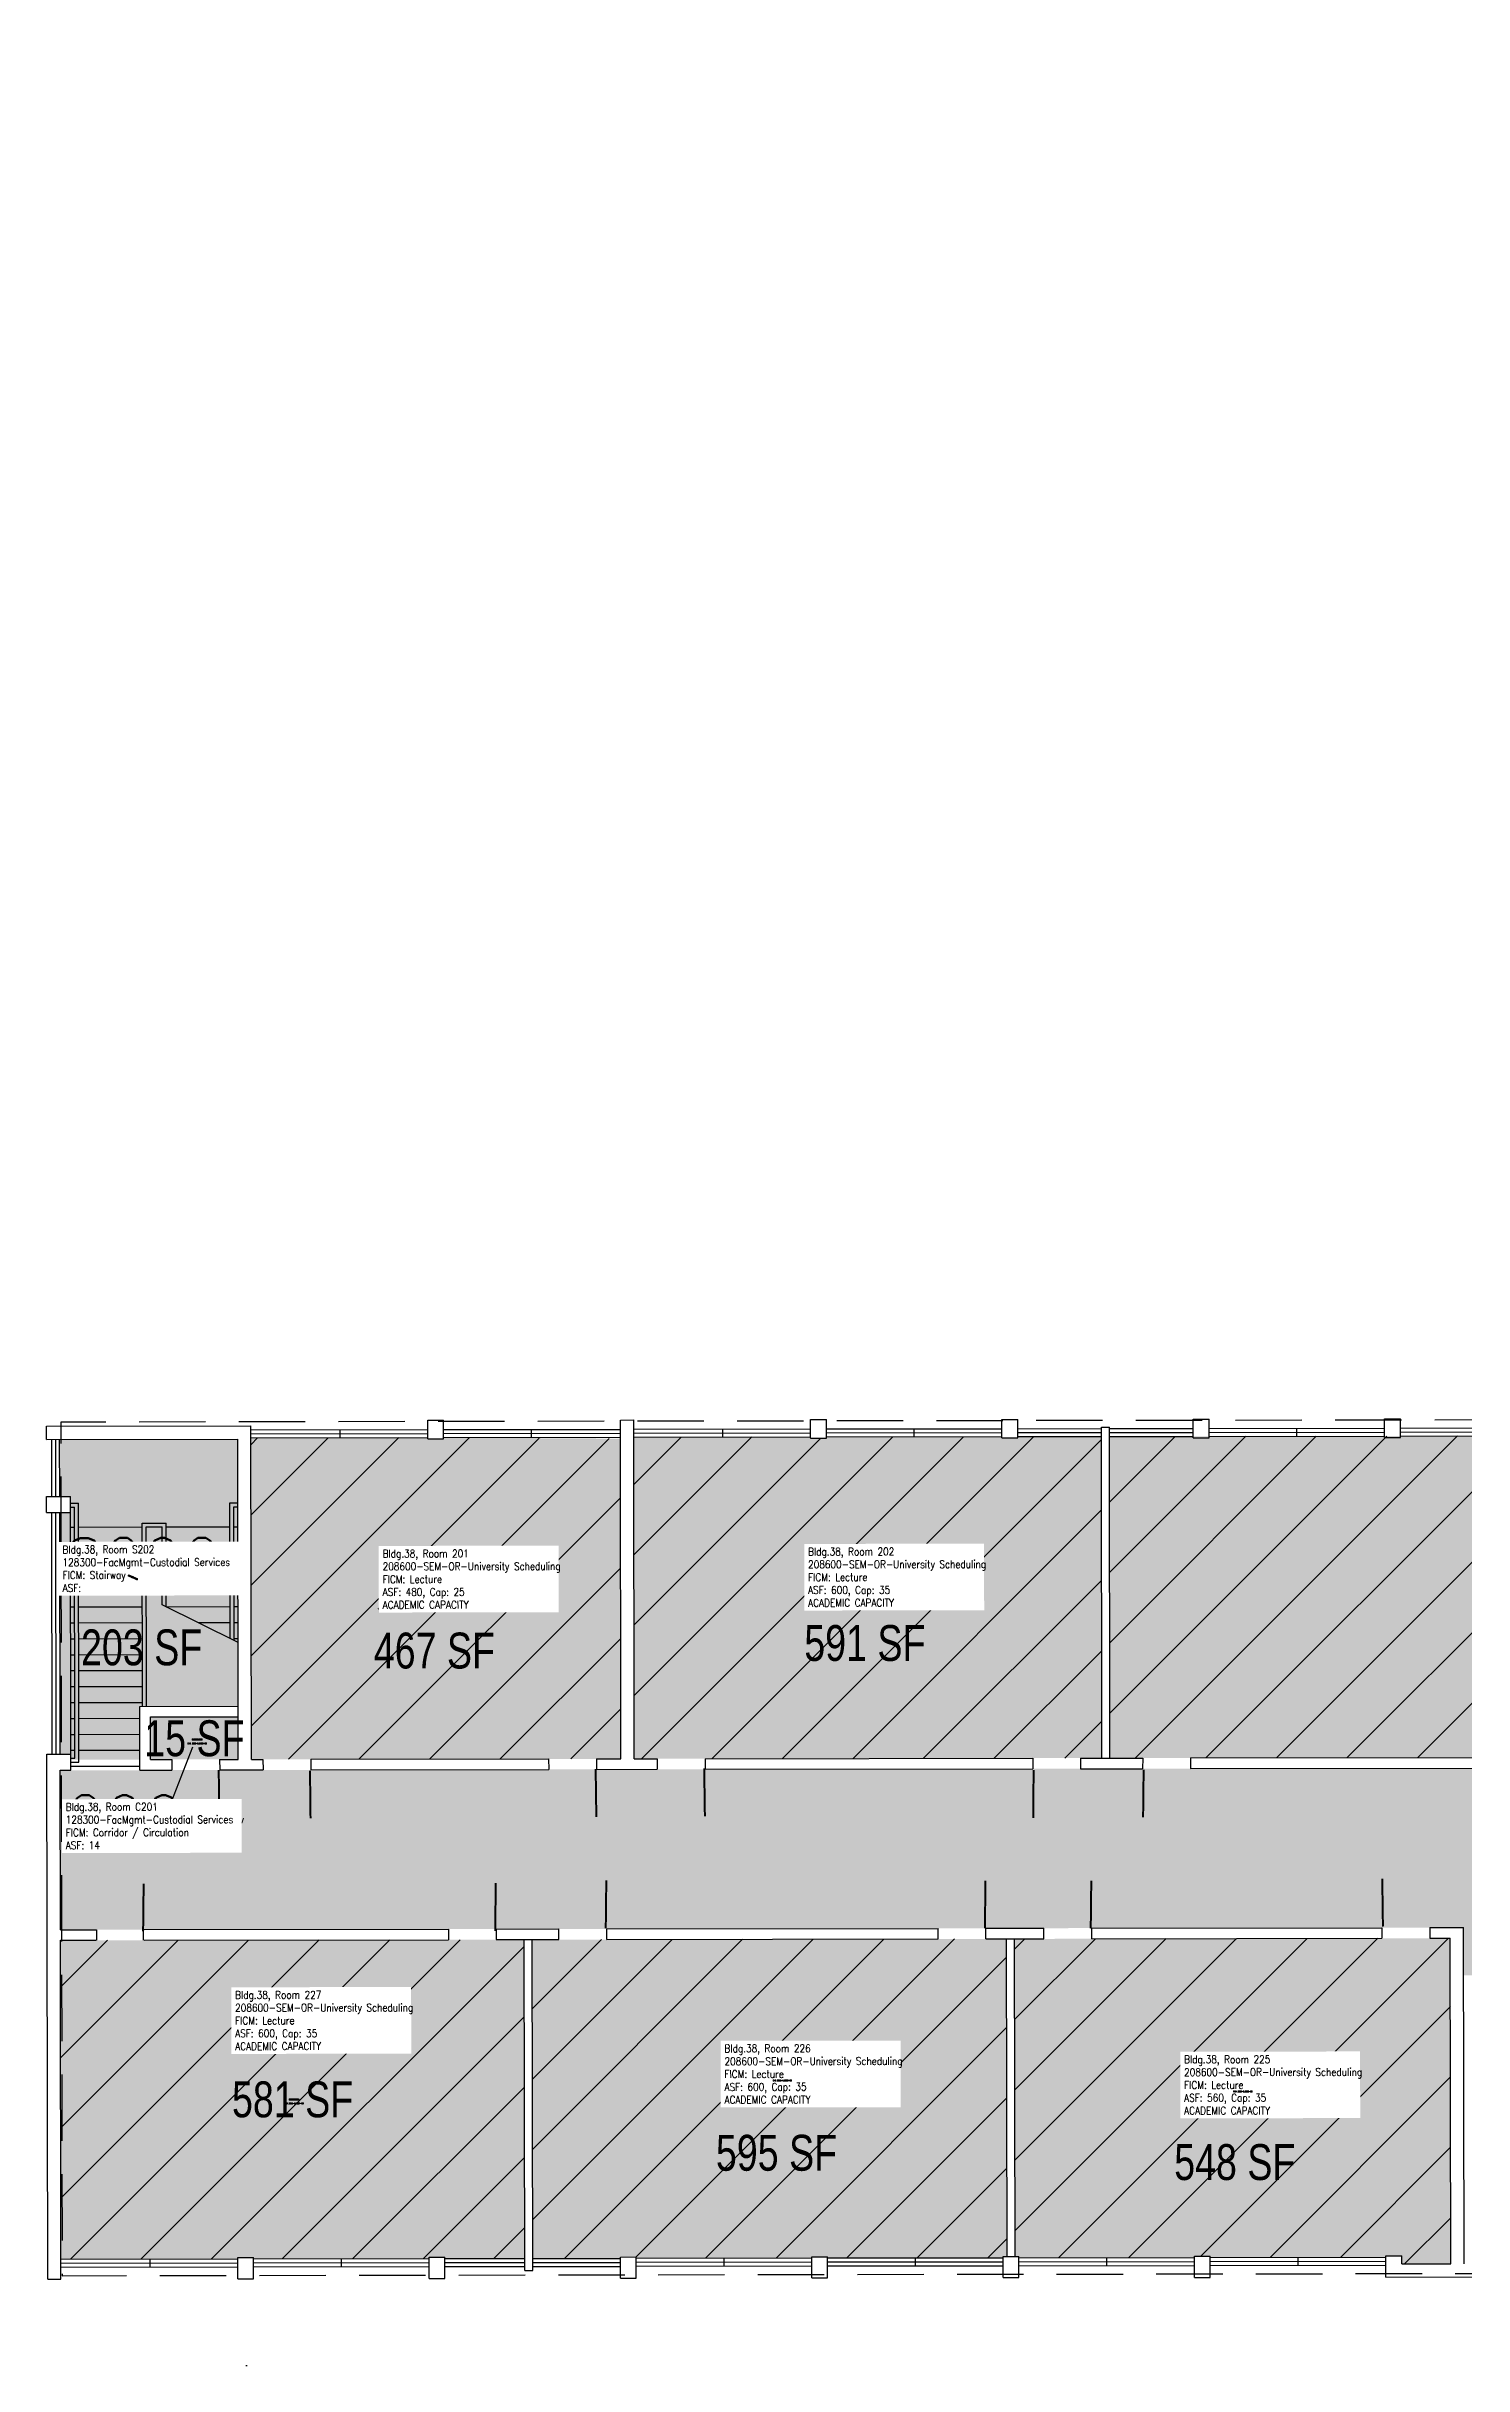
# Model space of a CAD drawing. Header units: inches. Extents: x -150 to 2309, y 0 to 1749.
# Drawn here: x -150 to 917, y 0 to 1746 of the extents above; entities that cross this region are included whole.
import ezdxf
from ezdxf.enums import TextEntityAlignment as Align

# ---------------------------------------------------------------- set-up
doc = ezdxf.new("R2010")
doc.units = ezdxf.units.IN
doc.header["$LTSCALE"] = 100
doc.header["$MEASUREMENT"] = 0
doc.linetypes.add('DASHED', pattern=[0.75, 0.5, -0.25])
for name, color, linetype in [('A-DOOR', 2, 'CONTINUOUS'), ('A-FLOR', 3, 'CONTINUOUS'), ('A-GLAZ', 1, 'CONTINUOUS'), ('A-GLAZ-SILL', 2, 'CONTINUOUS'), ('A-IDEN-CNUM', 7, 'CONTINUOUS'), ('A-IDEN-RNUM', 7, 'CONTINUOUS'), ('A-IDEN-SNUM', 4, 'CONTINUOUS'), ('A-IDEN-VNUM', 4, 'CONTINUOUS'), ('A-Roof', 2, 'DASHED'), ('A-WALL', 5, 'CONTINUOUS'), ('AREA-TEXT', 3, 'CONTINUOUS'), ('Rooms-Capacity', 4, 'CONTINUOUS'), ('Rooms-Category-Color', 7, 'CONTINUOUS'), ('Rooms-College-Color', 7, 'CONTINUOUS'), ('Rooms-Department-Color', 7, 'CONTINUOUS'), ('Rooms-Division-Color', 7, 'CONTINUOUS'), ('Rooms-Information', 7, 'CONTINUOUS')]:
    doc.layers.add(name, color=color, linetype=linetype)
doc.styles.add('AREA', font='arial.ttf', dxfattribs={"width": 0.75, "height": 24})
doc.styles.add('ROOMSNUMBER', font='txt.shx', dxfattribs={"height": 1})
doc.styles.add('ROOMVNUMBER', font='simplex.shx', dxfattribs={"width": 0.85})

msp = doc.modelspace()

# ---------------------------------------------------------------- hatches: boundary and pattern name
at = {"layer": 'Rooms-Capacity'}
h = msp.add_hatch(dxfattribs=at)
h.set_pattern_fill('ANSI31', color=256, scale=300, style=0)
h.paths.add_polyline_path([(140.3, 456.5), (146.3, 456.5), (227.9, 456.7), (236, 456.7), (263.9, 456.7), (272, 456.7), (282.3, 456.7), (281.9, 697.7), (280.9, 697.7), (148.9, 698.5), (148.9, 697.5), (145.9, 697.5), (139.9, 697.5), (136.9, 697.5), (136.9, 698.5), (3.9, 698.3), (4.3, 456.3), (12.9, 456.3), (48.9, 456.4), (91.3, 456.4), (127.3, 456.5)])
h = msp.add_hatch(dxfattribs=at)
h.set_pattern_fill('ANSI31', color=256, scale=300, style=0)
h.paths.add_polyline_path([(309.6, 456.8), (345.6, 456.8), (371.2, 456.9), (407.2, 456.9), (424.3, 457), (430.3, 457), (572.3, 457.2), (578.3, 457.2), (587.9, 457.2), (592.3, 457.2), (623.9, 457.3), (628.3, 457.3), (644.3, 457.3), (643.9, 699.3), (580.9, 699.2), (580.9, 698.2), (577.9, 698.2), (571.9, 698.2), (568.9, 698.2), (568.9, 699.2), (436.9, 699), (436.9, 698), (429.9, 698), (423.9, 698), (424, 699), (291.9, 698.8), (292.3, 456.8)])
h = msp.add_hatch(dxfattribs=at)
h.set_pattern_fill('ANSI31', color=256, scale=300, style=0)
h.paths.add_polyline_path([(650.3, 457.3), (955.4, 457.8), (650.3, 457.3), (955.4, 457.8), (991.4, 457.8), (1002.3, 457.9), (1012.3, 457.9), (1219.9, 458.2), (1255.9, 458.2), (1262.3, 458.3), (1261.9, 699.3), (1144.9, 699.1), (1144.9, 700.1), (649.9, 699.3)])
h = msp.add_hatch(dxfattribs=at)
h.set_pattern_fill('ANSI31', color=256, scale=300, style=0)
h.paths.add_polyline_path([(-139.5, 320.1), (-131.5, 320.1), (-112.6, 320.1), (-76.6, 320.2), (147.5, 320.5), (152.4, 320.5), (157.2, 320.5), (188.4, 320.6), (193.2, 320.6), (209.5, 320.6), (209.9, 80.6), (149.9, 80.5), (149.9, 81.5), (137.9, 81.5), (137.9, 80.5), (74.9, 80.4), (68.9, 80.4), (5.9, 80.3), (5.9, 81.3), (-6.1, 81.3), (-6.1, 80.3), (-139.1, 80.1), (-139.3, 218.1), (-139.3, 224.1)])
h = msp.add_hatch(dxfattribs=at)
h.set_pattern_fill('ANSI31', color=256, scale=300, style=0)
h.paths.add_polyline_path([(428.5, 321), (434.5, 321), (446.7, 321), (482.7, 321), (521, 321.1), (557, 321.2), (572.5, 321.2), (572.9, 82.2), (569.9, 82.2), (569.9, 81.2), (437.9, 81), (437.9, 82), (434.9, 82), (428.9, 82), (425.9, 82), (425.9, 81), (293.9, 80.8), (293.9, 81.8), (290.9, 81.8), (284.9, 81.7), (281.9, 81.7), (281.9, 80.7), (215.9, 80.6), (215.5, 320.6), (235.6, 320.7), (271.6, 320.7), (332.5, 320.8), (338.5, 320.8), (348.1, 320.8), (384.1, 320.9)])
h = msp.add_hatch(dxfattribs=at)
h.set_pattern_fill('ANSI31', color=256, scale=300, style=0)
h.paths.add_polyline_path([(848.5, 321.6), (884.5, 321.7), (906.5, 321.7), (906.9, 76.7), (869.9, 76.6), (869.9, 82.6), (857.9, 82.6), (857.9, 81.6), (725.9, 81.4), (725.9, 82.4), (713.9, 82.4), (713.9, 81.4), (581.9, 81.2), (581.9, 82.2), (578.9, 82.2), (578.5, 321.2), (600.6, 321.2), (636.6, 321.3)])
at = {"layer": 'Rooms-Category-Color', "true_color": 0xadadad}
for points in [[(921.9, 293.7), (916.5, 293.7), (916.5, 296.7), (916.5, 329.7), (884.4, 329.7), (848.4, 329.6), (636.6, 329.3), (600.6, 329.2), (557, 329.2), (521, 329.1), (482.8, 329), (446.8, 329), (384.2, 328.9), (348.2, 328.8), (271.6, 328.7), (235.6, 328.7), (193.1, 328.6), (188.5, 328.6), (157.1, 328.5), (152.5, 328.5), (117.5, 328.5), (-76.5, 328.2), (-112.5, 328.1), (-131.5, 328.1), (-139.5, 328.1), (-139.5, 351.6), (-139.7, 423.6), (-139.7, 448.1), (-131.7, 448.1), (-55.6, 448.2), (-19.6, 448.3), (-5.7, 448.3), (13, 448.3), (49, 448.4), (91.3, 448.4), (127.3, 448.5), (228, 448.7), (236.1, 448.7), (264, 448.7), (272.1, 448.7), (309.7, 448.8), (345.7, 448.8), (371.2, 448.9), (407.2, 448.9), (588, 449.2), (592.2, 449.2), (624, 449.3), (628.2, 449.3), (674.9, 449.3), (710.9, 449.4), (884.2, 449.7), (920.2, 449.7), (955.3, 449.8), (991.3, 449.8), (1219.8, 450.2), (1255.8, 450.2), (1325.3, 450.4), (1325.1, 579.9), (1325.1, 615.9), (1324.9, 724.2), (1335.5, 748.6), (1349.9, 781.6), (1418.5, 938.6), (1432.9, 971.6), (1495.3, 1114.6), (1509.7, 1147.6), (1515.5, 1161), (1496.2, 1169.4), (1494.4, 1170.2), (1502, 1187.6), (1515.7, 1181.6), (1523.1, 1178.4), (1572.1, 1290.6), (1586.5, 1323.6), (1648.9, 1466.6), (1663.3, 1499.6), (1673.7, 1523.4), (1688.1, 1556.4), (1705.4, 1596.4), (1715.9, 1591.8), (1781.8, 1563), (1793.6, 1557.8), (1773.7, 1512.6), (1759.3, 1479.6), (1528.9, 951.7), (1466.5, 808.7), (1452.1, 775.7), (1420.9, 704.3), (1421, 671.2), (1421, 635.2), (1421.2, 519.1), (1421.3, 483.1), (1421.3, 450.5), (1429.3, 450.5), (1488.7, 450.6), (1524.7, 450.7), (1606.6, 450.8), (1642.6, 450.8), (1722.3, 451), (1881.2, 451.2), (1917.2, 451.3), (1963.1, 451.3), (1999.1, 451.4), (2199.5, 451.7), (2235.5, 451.8), (2260.3, 451.8), (2260.3, 428.8), (2260.5, 356.5), (2260.5, 331.8), (2001.7, 331.4), (1965.7, 331.3), (1918.7, 331.3), (1882.7, 331.2), (1722.5, 331), (1578.5, 330.7), (1553.7, 330.7), (1517.7, 330.6), (1423.5, 330.5), (1415.5, 330.5), (1302.6, 330.3), (1293.6, 330.3), (1266.6, 330.3), (1257.6, 330.2), (1193.5, 330.1), (1172.5, 330.1), (1172.5, 322.1), (1172.5, 294.1), (1170.7, 294.1), (1098.6, 294), (1097.5, 294), (1097.5, 306), (1097.5, 322), (1097.5, 330), (1067.5, 330), (1004.5, 329.9), (1004.5, 321.9), (1004.5, 296.9), (1004.5, 293.9), (1000, 293.8), (964, 293.8), (958, 293.8)], [(-131.7, 460.1), (-139.7, 460.1), (-140, 642.1), (-132, 642.1), (-132, 654.1), (-140, 654.1), (-140.1, 697.1), (-6.1, 697.3), (-5.8, 496.3), (-79.8, 496.2), (-79.7, 456.2), (-131.7, 456.1)], [(-5.7, 456.3), (-19.7, 456.3), (-71.7, 456.2), (-71.8, 488.2), (-5.8, 488.3)]]:
    msp.add_hatch(color=253, dxfattribs=at).paths.add_polyline_path(points)
at = {"layer": 'Rooms-Category-Color', "true_color": 0xffff64}
for points in [[(140.3, 456.5), (146.3, 456.5), (227.9, 456.7), (236, 456.7), (263.9, 456.7), (272, 456.7), (282.3, 456.7), (281.9, 697.7), (280.9, 697.7), (148.9, 698.5), (148.9, 697.5), (145.9, 697.5), (139.9, 697.5), (136.9, 697.5), (136.9, 698.5), (3.9, 698.3), (4.3, 456.3), (12.9, 456.3), (48.9, 456.4), (91.3, 456.4), (127.3, 456.5)], [(309.6, 456.8), (345.6, 456.8), (371.2, 456.9), (407.2, 456.9), (424.3, 457), (430.3, 457), (572.3, 457.2), (578.3, 457.2), (587.9, 457.2), (592.3, 457.2), (623.9, 457.3), (628.3, 457.3), (644.3, 457.3), (643.9, 699.3), (580.9, 699.2), (580.9, 698.2), (577.9, 698.2), (571.9, 698.2), (568.9, 698.2), (568.9, 699.2), (436.9, 699), (436.9, 698), (429.9, 698), (423.9, 698), (424, 699), (291.9, 698.8), (292.3, 456.8)], [(650.3, 457.3), (955.4, 457.8), (650.3, 457.3), (955.4, 457.8), (991.4, 457.8), (1002.3, 457.9), (1012.3, 457.9), (1219.9, 458.2), (1255.9, 458.2), (1262.3, 458.3), (1261.9, 699.3), (1144.9, 699.1), (1144.9, 700.1), (649.9, 699.3)], [(-139.5, 320.1), (-131.5, 320.1), (-112.6, 320.1), (-76.6, 320.2), (147.5, 320.5), (152.4, 320.5), (157.2, 320.5), (188.4, 320.6), (193.2, 320.6), (209.5, 320.6), (209.9, 80.6), (149.9, 80.5), (149.9, 81.5), (137.9, 81.5), (137.9, 80.5), (74.9, 80.4), (68.9, 80.4), (5.9, 80.3), (5.9, 81.3), (-6.1, 81.3), (-6.1, 80.3), (-139.1, 80.1), (-139.3, 218.1), (-139.3, 224.1)], [(428.5, 321), (434.5, 321), (446.7, 321), (482.7, 321), (521, 321.1), (557, 321.2), (572.5, 321.2), (572.9, 82.2), (569.9, 82.2), (569.9, 81.2), (437.9, 81), (437.9, 82), (434.9, 82), (428.9, 82), (425.9, 82), (425.9, 81), (293.9, 80.8), (293.9, 81.8), (290.9, 81.8), (284.9, 81.7), (281.9, 81.7), (281.9, 80.7), (215.9, 80.6), (215.5, 320.6), (235.6, 320.7), (271.6, 320.7), (332.5, 320.8), (338.5, 320.8), (348.1, 320.8), (384.1, 320.9)], [(848.5, 321.6), (884.5, 321.7), (906.5, 321.7), (906.9, 76.7), (869.9, 76.6), (869.9, 82.6), (857.9, 82.6), (857.9, 81.6), (725.9, 81.4), (725.9, 82.4), (713.9, 82.4), (713.9, 81.4), (581.9, 81.2), (581.9, 82.2), (578.9, 82.2), (578.5, 321.2), (600.6, 321.2), (636.6, 321.3)]]:
    msp.add_hatch(color=51, dxfattribs=at).paths.add_polyline_path(points)
at = {"layer": 'Rooms-College-Color', "true_color": 0xadadad}
for points in [[(921.9, 293.7), (916.5, 293.7), (916.5, 296.7), (916.5, 329.7), (884.4, 329.7), (848.4, 329.6), (636.6, 329.3), (600.6, 329.2), (557, 329.2), (521, 329.1), (482.8, 329), (446.8, 329), (384.2, 328.9), (348.2, 328.8), (271.6, 328.7), (235.6, 328.7), (193.1, 328.6), (188.5, 328.6), (157.1, 328.5), (152.5, 328.5), (117.5, 328.5), (-76.5, 328.2), (-112.5, 328.1), (-131.5, 328.1), (-139.5, 328.1), (-139.5, 351.6), (-139.7, 423.6), (-139.7, 448.1), (-131.7, 448.1), (-55.6, 448.2), (-19.6, 448.3), (-5.7, 448.3), (13, 448.3), (49, 448.4), (91.3, 448.4), (127.3, 448.5), (228, 448.7), (236.1, 448.7), (264, 448.7), (272.1, 448.7), (309.7, 448.8), (345.7, 448.8), (371.2, 448.9), (407.2, 448.9), (588, 449.2), (592.2, 449.2), (624, 449.3), (628.2, 449.3), (674.9, 449.3), (710.9, 449.4), (884.2, 449.7), (920.2, 449.7), (955.3, 449.8), (991.3, 449.8), (1219.8, 450.2), (1255.8, 450.2), (1325.3, 450.4), (1325.1, 579.9), (1325.1, 615.9), (1324.9, 724.2), (1335.5, 748.6), (1349.9, 781.6), (1418.5, 938.6), (1432.9, 971.6), (1495.3, 1114.6), (1509.7, 1147.6), (1515.5, 1161), (1496.2, 1169.4), (1494.4, 1170.2), (1502, 1187.6), (1515.7, 1181.6), (1523.1, 1178.4), (1572.1, 1290.6), (1586.5, 1323.6), (1648.9, 1466.6), (1663.3, 1499.6), (1673.7, 1523.4), (1688.1, 1556.4), (1705.4, 1596.4), (1715.9, 1591.8), (1781.8, 1563), (1793.6, 1557.8), (1773.7, 1512.6), (1759.3, 1479.6), (1528.9, 951.7), (1466.5, 808.7), (1452.1, 775.7), (1420.9, 704.3), (1421, 671.2), (1421, 635.2), (1421.2, 519.1), (1421.3, 483.1), (1421.3, 450.5), (1429.3, 450.5), (1488.7, 450.6), (1524.7, 450.7), (1606.6, 450.8), (1642.6, 450.8), (1722.3, 451), (1881.2, 451.2), (1917.2, 451.3), (1963.1, 451.3), (1999.1, 451.4), (2199.5, 451.7), (2235.5, 451.8), (2260.3, 451.8), (2260.3, 428.8), (2260.5, 356.5), (2260.5, 331.8), (2001.7, 331.4), (1965.7, 331.3), (1918.7, 331.3), (1882.7, 331.2), (1722.5, 331), (1578.5, 330.7), (1553.7, 330.7), (1517.7, 330.6), (1423.5, 330.5), (1415.5, 330.5), (1302.6, 330.3), (1293.6, 330.3), (1266.6, 330.3), (1257.6, 330.2), (1193.5, 330.1), (1172.5, 330.1), (1172.5, 322.1), (1172.5, 294.1), (1170.7, 294.1), (1098.6, 294), (1097.5, 294), (1097.5, 306), (1097.5, 322), (1097.5, 330), (1067.5, 330), (1004.5, 329.9), (1004.5, 321.9), (1004.5, 296.9), (1004.5, 293.9), (1000, 293.8), (964, 293.8), (958, 293.8)], [(-131.7, 460.1), (-139.7, 460.1), (-140, 642.1), (-132, 642.1), (-132, 654.1), (-140, 654.1), (-140.1, 697.1), (-6.1, 697.3), (-5.8, 496.3), (-79.8, 496.2), (-79.7, 456.2), (-131.7, 456.1)]]:
    msp.add_hatch(color=253, dxfattribs=at).paths.add_polyline_path(points)
at = {"layer": 'Rooms-College-Color', "true_color": 0xffff64}
for points in [[(140.3, 456.5), (146.3, 456.5), (227.9, 456.7), (236, 456.7), (263.9, 456.7), (272, 456.7), (282.3, 456.7), (281.9, 697.7), (280.9, 697.7), (148.9, 698.5), (148.9, 697.5), (145.9, 697.5), (139.9, 697.5), (136.9, 697.5), (136.9, 698.5), (3.9, 698.3), (4.3, 456.3), (12.9, 456.3), (48.9, 456.4), (91.3, 456.4), (127.3, 456.5)], [(309.6, 456.8), (345.6, 456.8), (371.2, 456.9), (407.2, 456.9), (424.3, 457), (430.3, 457), (572.3, 457.2), (578.3, 457.2), (587.9, 457.2), (592.3, 457.2), (623.9, 457.3), (628.3, 457.3), (644.3, 457.3), (643.9, 699.3), (580.9, 699.2), (580.9, 698.2), (577.9, 698.2), (571.9, 698.2), (568.9, 698.2), (568.9, 699.2), (436.9, 699), (436.9, 698), (429.9, 698), (423.9, 698), (424, 699), (291.9, 698.8), (292.3, 456.8)], [(650.3, 457.3), (955.4, 457.8), (650.3, 457.3), (955.4, 457.8), (991.4, 457.8), (1002.3, 457.9), (1012.3, 457.9), (1219.9, 458.2), (1255.9, 458.2), (1262.3, 458.3), (1261.9, 699.3), (1144.9, 699.1), (1144.9, 700.1), (649.9, 699.3)], [(-139.5, 320.1), (-131.5, 320.1), (-112.6, 320.1), (-76.6, 320.2), (147.5, 320.5), (152.4, 320.5), (157.2, 320.5), (188.4, 320.6), (193.2, 320.6), (209.5, 320.6), (209.9, 80.6), (149.9, 80.5), (149.9, 81.5), (137.9, 81.5), (137.9, 80.5), (74.9, 80.4), (68.9, 80.4), (5.9, 80.3), (5.9, 81.3), (-6.1, 81.3), (-6.1, 80.3), (-139.1, 80.1), (-139.3, 218.1), (-139.3, 224.1)], [(428.5, 321), (434.5, 321), (446.7, 321), (482.7, 321), (521, 321.1), (557, 321.2), (572.5, 321.2), (572.9, 82.2), (569.9, 82.2), (569.9, 81.2), (437.9, 81), (437.9, 82), (434.9, 82), (428.9, 82), (425.9, 82), (425.9, 81), (293.9, 80.8), (293.9, 81.8), (290.9, 81.8), (284.9, 81.7), (281.9, 81.7), (281.9, 80.7), (215.9, 80.6), (215.5, 320.6), (235.6, 320.7), (271.6, 320.7), (332.5, 320.8), (338.5, 320.8), (348.1, 320.8), (384.1, 320.9)], [(848.5, 321.6), (884.5, 321.7), (906.5, 321.7), (906.9, 76.7), (869.9, 76.6), (869.9, 82.6), (857.9, 82.6), (857.9, 81.6), (725.9, 81.4), (725.9, 82.4), (713.9, 82.4), (713.9, 81.4), (581.9, 81.2), (581.9, 82.2), (578.9, 82.2), (578.5, 321.2), (600.6, 321.2), (636.6, 321.3)]]:
    msp.add_hatch(color=51, dxfattribs=at).paths.add_polyline_path(points)
at = {"layer": 'Rooms-College-Color', "true_color": 0xffe090}
msp.add_hatch(color=41, dxfattribs=at).paths.add_polyline_path([(-5.7, 456.3), (-19.7, 456.3), (-71.7, 456.2), (-71.8, 488.2), (-5.8, 488.3)])
at = {"layer": 'Rooms-Department-Color', "true_color": 0xacacac}
for points in [[(921.9, 293.7), (916.5, 293.7), (916.5, 296.7), (916.5, 329.7), (884.4, 329.7), (848.4, 329.6), (636.6, 329.3), (600.6, 329.2), (557, 329.2), (521, 329.1), (482.8, 329), (446.8, 329), (384.2, 328.9), (348.2, 328.8), (271.6, 328.7), (235.6, 328.7), (193.1, 328.6), (188.5, 328.6), (157.1, 328.5), (152.5, 328.5), (117.5, 328.5), (-76.5, 328.2), (-112.5, 328.1), (-131.5, 328.1), (-139.5, 328.1), (-139.5, 351.6), (-139.7, 423.6), (-139.7, 448.1), (-131.7, 448.1), (-55.6, 448.2), (-19.6, 448.3), (-5.7, 448.3), (13, 448.3), (49, 448.4), (91.3, 448.4), (127.3, 448.5), (228, 448.7), (236.1, 448.7), (264, 448.7), (272.1, 448.7), (309.7, 448.8), (345.7, 448.8), (371.2, 448.9), (407.2, 448.9), (588, 449.2), (592.2, 449.2), (624, 449.3), (628.2, 449.3), (674.9, 449.3), (710.9, 449.4), (884.2, 449.7), (920.2, 449.7), (955.3, 449.8), (991.3, 449.8), (1219.8, 450.2), (1255.8, 450.2), (1325.3, 450.4), (1325.1, 579.9), (1325.1, 615.9), (1324.9, 724.2), (1335.5, 748.6), (1349.9, 781.6), (1418.5, 938.6), (1432.9, 971.6), (1495.3, 1114.6), (1509.7, 1147.6), (1515.5, 1161), (1496.2, 1169.4), (1494.4, 1170.2), (1502, 1187.6), (1515.7, 1181.6), (1523.1, 1178.4), (1572.1, 1290.6), (1586.5, 1323.6), (1648.9, 1466.6), (1663.3, 1499.6), (1673.7, 1523.4), (1688.1, 1556.4), (1705.4, 1596.4), (1715.9, 1591.8), (1781.8, 1563), (1793.6, 1557.8), (1773.7, 1512.6), (1759.3, 1479.6), (1528.9, 951.7), (1466.5, 808.7), (1452.1, 775.7), (1420.9, 704.3), (1421, 671.2), (1421, 635.2), (1421.2, 519.1), (1421.3, 483.1), (1421.3, 450.5), (1429.3, 450.5), (1488.7, 450.6), (1524.7, 450.7), (1606.6, 450.8), (1642.6, 450.8), (1722.3, 451), (1881.2, 451.2), (1917.2, 451.3), (1963.1, 451.3), (1999.1, 451.4), (2199.5, 451.7), (2235.5, 451.8), (2260.3, 451.8), (2260.3, 428.8), (2260.5, 356.5), (2260.5, 331.8), (2001.7, 331.4), (1965.7, 331.3), (1918.7, 331.3), (1882.7, 331.2), (1722.5, 331), (1578.5, 330.7), (1553.7, 330.7), (1517.7, 330.6), (1423.5, 330.5), (1415.5, 330.5), (1302.6, 330.3), (1293.6, 330.3), (1266.6, 330.3), (1257.6, 330.2), (1193.5, 330.1), (1172.5, 330.1), (1172.5, 322.1), (1172.5, 294.1), (1170.7, 294.1), (1098.6, 294), (1097.5, 294), (1097.5, 306), (1097.5, 322), (1097.5, 330), (1067.5, 330), (1004.5, 329.9), (1004.5, 321.9), (1004.5, 296.9), (1004.5, 293.9), (1000, 293.8), (964, 293.8), (958, 293.8)], [(-131.7, 460.1), (-139.7, 460.1), (-140, 642.1), (-132, 642.1), (-132, 654.1), (-140, 654.1), (-140.1, 697.1), (-6.1, 697.3), (-5.8, 496.3), (-79.8, 496.2), (-79.7, 456.2), (-131.7, 456.1)], [(-5.7, 456.3), (-19.7, 456.3), (-71.7, 456.2), (-71.8, 488.2), (-5.8, 488.3)]]:
    msp.add_hatch(color=253, dxfattribs=at).paths.add_polyline_path(points)
at = {"layer": 'Rooms-Department-Color', "true_color": 0x003fff}
for points in [[(140.3, 456.5), (146.3, 456.5), (227.9, 456.7), (236, 456.7), (263.9, 456.7), (272, 456.7), (282.3, 456.7), (281.9, 697.7), (280.9, 697.7), (148.9, 698.5), (148.9, 697.5), (145.9, 697.5), (139.9, 697.5), (136.9, 697.5), (136.9, 698.5), (3.9, 698.3), (4.3, 456.3), (12.9, 456.3), (48.9, 456.4), (91.3, 456.4), (127.3, 456.5)], [(309.6, 456.8), (345.6, 456.8), (371.2, 456.9), (407.2, 456.9), (424.3, 457), (430.3, 457), (572.3, 457.2), (578.3, 457.2), (587.9, 457.2), (592.3, 457.2), (623.9, 457.3), (628.3, 457.3), (644.3, 457.3), (643.9, 699.3), (580.9, 699.2), (580.9, 698.2), (577.9, 698.2), (571.9, 698.2), (568.9, 698.2), (568.9, 699.2), (436.9, 699), (436.9, 698), (429.9, 698), (423.9, 698), (424, 699), (291.9, 698.8), (292.3, 456.8)], [(650.3, 457.3), (955.4, 457.8), (650.3, 457.3), (955.4, 457.8), (991.4, 457.8), (1002.3, 457.9), (1012.3, 457.9), (1219.9, 458.2), (1255.9, 458.2), (1262.3, 458.3), (1261.9, 699.3), (1144.9, 699.1), (1144.9, 700.1), (649.9, 699.3)], [(-139.5, 320.1), (-131.5, 320.1), (-112.6, 320.1), (-76.6, 320.2), (147.5, 320.5), (152.4, 320.5), (157.2, 320.5), (188.4, 320.6), (193.2, 320.6), (209.5, 320.6), (209.9, 80.6), (149.9, 80.5), (149.9, 81.5), (137.9, 81.5), (137.9, 80.5), (74.9, 80.4), (68.9, 80.4), (5.9, 80.3), (5.9, 81.3), (-6.1, 81.3), (-6.1, 80.3), (-139.1, 80.1), (-139.3, 218.1), (-139.3, 224.1)], [(428.5, 321), (434.5, 321), (446.7, 321), (482.7, 321), (521, 321.1), (557, 321.2), (572.5, 321.2), (572.9, 82.2), (569.9, 82.2), (569.9, 81.2), (437.9, 81), (437.9, 82), (434.9, 82), (428.9, 82), (425.9, 82), (425.9, 81), (293.9, 80.8), (293.9, 81.8), (290.9, 81.8), (284.9, 81.7), (281.9, 81.7), (281.9, 80.7), (215.9, 80.6), (215.5, 320.6), (235.6, 320.7), (271.6, 320.7), (332.5, 320.8), (338.5, 320.8), (348.1, 320.8), (384.1, 320.9)], [(848.5, 321.6), (884.5, 321.7), (906.5, 321.7), (906.9, 76.7), (869.9, 76.6), (869.9, 82.6), (857.9, 82.6), (857.9, 81.6), (725.9, 81.4), (725.9, 82.4), (713.9, 82.4), (713.9, 81.4), (581.9, 81.2), (581.9, 82.2), (578.9, 82.2), (578.5, 321.2), (600.6, 321.2), (636.6, 321.3)]]:
    msp.add_hatch(color=160, dxfattribs=at).paths.add_polyline_path(points)
at = {"layer": 'Rooms-Division-Color', "true_color": 0xadadad}
for points in [[(921.9, 293.7), (916.5, 293.7), (916.5, 296.7), (916.5, 329.7), (884.4, 329.7), (848.4, 329.6), (636.6, 329.3), (600.6, 329.2), (557, 329.2), (521, 329.1), (482.8, 329), (446.8, 329), (384.2, 328.9), (348.2, 328.8), (271.6, 328.7), (235.6, 328.7), (193.1, 328.6), (188.5, 328.6), (157.1, 328.5), (152.5, 328.5), (117.5, 328.5), (-76.5, 328.2), (-112.5, 328.1), (-131.5, 328.1), (-139.5, 328.1), (-139.5, 351.6), (-139.7, 423.6), (-139.7, 448.1), (-131.7, 448.1), (-55.6, 448.2), (-19.6, 448.3), (-5.7, 448.3), (13, 448.3), (49, 448.4), (91.3, 448.4), (127.3, 448.5), (228, 448.7), (236.1, 448.7), (264, 448.7), (272.1, 448.7), (309.7, 448.8), (345.7, 448.8), (371.2, 448.9), (407.2, 448.9), (588, 449.2), (592.2, 449.2), (624, 449.3), (628.2, 449.3), (674.9, 449.3), (710.9, 449.4), (884.2, 449.7), (920.2, 449.7), (955.3, 449.8), (991.3, 449.8), (1219.8, 450.2), (1255.8, 450.2), (1325.3, 450.4), (1325.1, 579.9), (1325.1, 615.9), (1324.9, 724.2), (1335.5, 748.6), (1349.9, 781.6), (1418.5, 938.6), (1432.9, 971.6), (1495.3, 1114.6), (1509.7, 1147.6), (1515.5, 1161), (1496.2, 1169.4), (1494.4, 1170.2), (1502, 1187.6), (1515.7, 1181.6), (1523.1, 1178.4), (1572.1, 1290.6), (1586.5, 1323.6), (1648.9, 1466.6), (1663.3, 1499.6), (1673.7, 1523.4), (1688.1, 1556.4), (1705.4, 1596.4), (1715.9, 1591.8), (1781.8, 1563), (1793.6, 1557.8), (1773.7, 1512.6), (1759.3, 1479.6), (1528.9, 951.7), (1466.5, 808.7), (1452.1, 775.7), (1420.9, 704.3), (1421, 671.2), (1421, 635.2), (1421.2, 519.1), (1421.3, 483.1), (1421.3, 450.5), (1429.3, 450.5), (1488.7, 450.6), (1524.7, 450.7), (1606.6, 450.8), (1642.6, 450.8), (1722.3, 451), (1881.2, 451.2), (1917.2, 451.3), (1963.1, 451.3), (1999.1, 451.4), (2199.5, 451.7), (2235.5, 451.8), (2260.3, 451.8), (2260.3, 428.8), (2260.5, 356.5), (2260.5, 331.8), (2001.7, 331.4), (1965.7, 331.3), (1918.7, 331.3), (1882.7, 331.2), (1722.5, 331), (1578.5, 330.7), (1553.7, 330.7), (1517.7, 330.6), (1423.5, 330.5), (1415.5, 330.5), (1302.6, 330.3), (1293.6, 330.3), (1266.6, 330.3), (1257.6, 330.2), (1193.5, 330.1), (1172.5, 330.1), (1172.5, 322.1), (1172.5, 294.1), (1170.7, 294.1), (1098.6, 294), (1097.5, 294), (1097.5, 306), (1097.5, 322), (1097.5, 330), (1067.5, 330), (1004.5, 329.9), (1004.5, 321.9), (1004.5, 296.9), (1004.5, 293.9), (1000, 293.8), (964, 293.8), (958, 293.8)], [(-131.7, 460.1), (-139.7, 460.1), (-140, 642.1), (-132, 642.1), (-132, 654.1), (-140, 654.1), (-140.1, 697.1), (-6.1, 697.3), (-5.8, 496.3), (-79.8, 496.2), (-79.7, 456.2), (-131.7, 456.1)], [(-5.7, 456.3), (-19.7, 456.3), (-71.7, 456.2), (-71.8, 488.2), (-5.8, 488.3)]]:
    msp.add_hatch(color=253, dxfattribs=at).paths.add_polyline_path(points)
at = {"layer": 'Rooms-Division-Color', "true_color": 0x003fff}
for points in [[(140.3, 456.5), (146.3, 456.5), (227.9, 456.7), (236, 456.7), (263.9, 456.7), (272, 456.7), (282.3, 456.7), (281.9, 697.7), (280.9, 697.7), (148.9, 698.5), (148.9, 697.5), (145.9, 697.5), (139.9, 697.5), (136.9, 697.5), (136.9, 698.5), (3.9, 698.3), (4.3, 456.3), (12.9, 456.3), (48.9, 456.4), (91.3, 456.4), (127.3, 456.5)], [(309.6, 456.8), (345.6, 456.8), (371.2, 456.9), (407.2, 456.9), (424.3, 457), (430.3, 457), (572.3, 457.2), (578.3, 457.2), (587.9, 457.2), (592.3, 457.2), (623.9, 457.3), (628.3, 457.3), (644.3, 457.3), (643.9, 699.3), (580.9, 699.2), (580.9, 698.2), (577.9, 698.2), (571.9, 698.2), (568.9, 698.2), (568.9, 699.2), (436.9, 699), (436.9, 698), (429.9, 698), (423.9, 698), (424, 699), (291.9, 698.8), (292.3, 456.8)], [(650.3, 457.3), (955.4, 457.8), (650.3, 457.3), (955.4, 457.8), (991.4, 457.8), (1002.3, 457.9), (1012.3, 457.9), (1219.9, 458.2), (1255.9, 458.2), (1262.3, 458.3), (1261.9, 699.3), (1144.9, 699.1), (1144.9, 700.1), (649.9, 699.3)], [(-139.5, 320.1), (-131.5, 320.1), (-112.6, 320.1), (-76.6, 320.2), (147.5, 320.5), (152.4, 320.5), (157.2, 320.5), (188.4, 320.6), (193.2, 320.6), (209.5, 320.6), (209.9, 80.6), (149.9, 80.5), (149.9, 81.5), (137.9, 81.5), (137.9, 80.5), (74.9, 80.4), (68.9, 80.4), (5.9, 80.3), (5.9, 81.3), (-6.1, 81.3), (-6.1, 80.3), (-139.1, 80.1), (-139.3, 218.1), (-139.3, 224.1)], [(428.5, 321), (434.5, 321), (446.7, 321), (482.7, 321), (521, 321.1), (557, 321.2), (572.5, 321.2), (572.9, 82.2), (569.9, 82.2), (569.9, 81.2), (437.9, 81), (437.9, 82), (434.9, 82), (428.9, 82), (425.9, 82), (425.9, 81), (293.9, 80.8), (293.9, 81.8), (290.9, 81.8), (284.9, 81.7), (281.9, 81.7), (281.9, 80.7), (215.9, 80.6), (215.5, 320.6), (235.6, 320.7), (271.6, 320.7), (332.5, 320.8), (338.5, 320.8), (348.1, 320.8), (384.1, 320.9)], [(848.5, 321.6), (884.5, 321.7), (906.5, 321.7), (906.9, 76.7), (869.9, 76.6), (869.9, 82.6), (857.9, 82.6), (857.9, 81.6), (725.9, 81.4), (725.9, 82.4), (713.9, 82.4), (713.9, 81.4), (581.9, 81.2), (581.9, 82.2), (578.9, 82.2), (578.5, 321.2), (600.6, 321.2), (636.6, 321.3)]]:
    msp.add_hatch(color=160, dxfattribs=at).paths.add_polyline_path(points)

# ---------------------------------------------------------------- linework, layer by layer
at = {"layer": 'A-DOOR'}
for points in [[(-20.4, 448.3, 1.5, 1.5, 0), (-19.9, 412.3, 0, 0, 0), (-20.6, 412.3, 0, 0, -0.414214), (-55.6, 449.3, 0, 0, -0.414214)], [(48.3, 447.8, 1.5, 1.5, 0), (48.7, 411.8, 0, 0, 0), (48, 411.8, 0, 0, -0.414214), (13, 448.9, 0, 0, -0.414214)], [(263.3, 449, 1.5, 1.5, 0), (263.8, 413, 0, 0, 0), (263, 413, 0, 0, -0.414214), (228, 450.1, 0, 0, -0.414214)], [(345, 449.5, 1.5, 1.5, 0), (345.5, 413.5, 0, 0, 0), (344.7, 413.5, 0, 0, -0.414214), (309.7, 450.5, 0, 0, -0.414214)], [(592.9, 448.2, 1.5, 1.5, 0), (592.6, 412.2, 0, 0, 0), (593.3, 412.2, 0, 0, 0.414214), (628.2, 449.4, 0, 0, 0.414214)], [(675.7, 448.6, 1.5, 1.5, 0), (675.3, 412.6, 0, 0, 0), (676.1, 412.6, 0, 0, 0.414214), (710.9, 449.8, 0, 0, 0.414214)], [(855.8, 330.5, 1.5, 1.5, 0), (855.3, 366.5, 0, 0, 0), (856, 366.5, 0, 0, -0.414214), (891, 329.5, 0, 0, -0.414214)], [(-77.3, 326.8, 1.5, 1.5, 0), (-76.9, 362.8, 0, 0, 0), (-77.7, 362.8, 0, 0, 0.414214), (-112.6, 325.7, 0, 0, 0.414214)], [(187.7, 327.2, 1.5, 1.5, 0), (188.1, 363.2, 0, 0, 0), (187.4, 363.2, 0, 0, 0.414214), (152.5, 326.1, 0, 0, 0.414214)], [(270.9, 329.2, 1.5, 1.5, 0), (271.3, 365.2, 0, 0, 0), (270.5, 365.2, 0, 0, 0.414214), (235.6, 328, 0, 0, 0.414214)], [(556.3, 329, 1.5, 1.5, 0), (556.6, 365, 0, 0, 0), (555.9, 365, 0, 0, 0.414214), (521, 327.8, 0, 0, 0.414214)], [(635.9, 329, 1.5, 1.5, 0), (636.3, 365, 0, 0, 0), (635.5, 365, 0, 0, 0.414214), (600.6, 327.8, 0, 0, 0.414214)]]:
    msp.add_lwpolyline(points, format="xyseb", dxfattribs=at)
at = {"layer": 'A-FLOR'}
for p, q in [((-132, 649.1), (-126, 649.1)), ((-132, 646.1), (-129, 646.1)), ((-128.7, 457.1), (-129, 646.1)), ((-125.7, 454.1), (-126, 649.1)), ((-11.8, 547.3), (-12, 649.3)), ((-12, 649.3), (-6, 649.3)), ((-8.8, 545.8), (-9, 646.3)), ((-9, 646.3), (-6, 646.3)), ((-131.7, 460.1), (-132, 642.1)), ((-132, 631.1), (-129, 631.1)), ((-126, 631.1), (-78, 631.2)), ((-77.8, 496.2), (-78, 634.2)), ((-78, 634.2), (-60, 634.2)), ((-74.8, 496.2), (-75, 631.2)), ((-75, 631.2), (-63, 631.2)), ((-62.9, 572.7), (-63, 631.2)), ((-59.9, 571.2), (-60, 634.2)), ((-60, 631.2), (-12, 631.3)), ((-9, 631.3), (-6, 631.3)), ((-132, 619.1), (-129, 619.1)), ((-126, 619.1), (-78, 619.2)), ((-60, 619.2), (-12, 619.3)), ((-9, 619.3), (-6, 619.3)), ((-131.9, 607.1), (-128.9, 607.1)), ((-131.9, 595.1), (-128.9, 595.1)), ((-125.9, 607.1), (-77.9, 607.2)), ((-125.9, 595.1), (-77.9, 595.2)), ((-59.9, 607.2), (-11.9, 607.3)), ((-59.9, 595.2), (-11.9, 595.3)), ((-8.9, 607.3), (-5.9, 607.3)), ((-8.9, 595.3), (-5.9, 595.3)), ((-131.9, 583.1), (-128.9, 583.1)), ((-125.9, 583.1), (-77.9, 583.2)), ((-59.9, 583.2), (-11.9, 583.3)), ((-8.9, 583.3), (-5.9, 583.3)), ((-131.9, 571.1), (-128.9, 571.1)), ((-131.9, 559.1), (-128.9, 559.1)), ((-125.9, 571.1), (-77.9, 571.2)), ((-125.9, 559.1), (-77.9, 559.2)), ((-5.8, 544.3), (-62.9, 572.7)), ((-59.9, 571.2), (-11.9, 571.3)), ((-35.9, 559.2), (-11.9, 559.3)), ((-8.9, 571.3), (-5.9, 571.3)), ((-8.9, 559.3), (-5.9, 559.3)), ((-131.8, 547.1), (-128.8, 547.1)), ((-125.8, 547.1), (-77.8, 547.2)), ((-8.8, 547.3), (-5.8, 547.3)), ((-131.8, 535.1), (-128.8, 535.1)), ((-125.8, 535.1), (-77.8, 535.2)), ((-131.8, 523.1), (-128.8, 523.1)), ((-131.8, 511.1), (-128.8, 511.1)), ((-125.8, 523.1), (-77.8, 523.2)), ((-125.8, 511.1), (-77.8, 511.2)), ((-131.8, 499.1), (-128.8, 499.1)), ((-125.8, 499.1), (-77.8, 499.2)), ((-131.8, 487.1), (-128.8, 487.1)), ((-131.7, 475.1), (-128.7, 475.1)), ((-125.8, 487.1), (-79.8, 487.2)), ((-125.7, 475.1), (-79.7, 475.2)), ((-131.7, 463.1), (-128.7, 463.1)), ((-131.7, 457.1), (-128.7, 457.1)), ((-131.7, 454.1), (-125.7, 454.1)), ((-125.7, 463.1), (-79.7, 463.2)), ((-131.7, 451.1), (-79.7, 451.2))]:
    msp.add_line(p, q, dxfattribs=at)
at = {"layer": 'A-GLAZ'}
for p, q in [((3.9, 701.3), (136.9, 701.5)), ((70.9, 698.4), (70.9, 704.4)), ((148.9, 701.5), (281.9, 701.7)), ((214.9, 698.6), (214.9, 704.6)), ((291.9, 701.8), (424.9, 702)), ((358.9, 698.9), (358.9, 704.9)), ((436.9, 702), (568.9, 702.2)), ((502.9, 699.1), (502.9, 705.1)), ((580.9, 702.2), (643.9, 702.3)), ((649.9, 702.3), (712.9, 702.4)), ((724.9, 702.4), (856.9, 702.6)), ((790.9, 699.5), (790.9, 705.5)), ((868.9, 702.6), (931.9, 702.7)), ((-143, 654.1), (-143.1, 697.1)), ((-142.7, 460.1), (-143, 642.1)), ((-139.1, 77.1), (-6.1, 77.3)), ((-72.1, 74.2), (-72.1, 80.2)), ((5.9, 77.3), (137.9, 77.5)), ((71.9, 74.4), (71.9, 80.4)), ((149.9, 77.5), (209.9, 77.6)), ((215.9, 77.6), (281.9, 77.7)), ((293.9, 77.8), (425.9, 78)), ((359.9, 74.9), (359.9, 80.9)), ((437.9, 78), (569.9, 78.2)), ((503.9, 75.1), (503.9, 81.1)), ((581.9, 78.2), (713.9, 78.4)), ((647.9, 75.3), (647.9, 81.3)), ((725.9, 78.4), (857.9, 78.6)), ((791.9, 75.5), (791.9, 81.5))]:
    msp.add_line(p, q, dxfattribs=at)
at = {"layer": 'A-GLAZ-SILL'}
for p, q in [((3.9, 704.3), (136.9, 704.5)), ((3.9, 698.3), (136.9, 698.5)), ((148.9, 704.5), (281.9, 704.7)), ((148.9, 698.5), (281.9, 698.7)), ((291.9, 704.8), (424.9, 705)), ((291.9, 698.8), (424.9, 699)), ((436.9, 705), (568.9, 705.2)), ((436.9, 699), (568.9, 699.2)), ((580.9, 705.2), (643.9, 705.3)), ((580.9, 699.2), (643.9, 699.3)), ((649.9, 705.3), (712.9, 705.4)), ((649.9, 699.3), (712.9, 699.4)), ((724.9, 705.4), (856.9, 705.6)), ((724.9, 699.4), (856.9, 699.6)), ((868.9, 705.6), (937.9, 705.8)), ((868.9, 699.6), (937.9, 699.8)), ((-146, 654.1), (-146.1, 697.1)), ((-140, 654.1), (-140.1, 697.1)), ((-145.7, 460.1), (-146, 642.1)), ((-139.7, 460.1), (-140, 642.1)), ((-139.1, 80.1), (-6.1, 80.3)), ((-139.1, 74.1), (-6.1, 74.3)), ((5.9, 80.3), (137.9, 80.5)), ((5.9, 74.3), (137.9, 74.5)), ((149.9, 80.5), (209.9, 80.6)), ((149.9, 74.5), (209.9, 74.6)), ((215.9, 80.6), (281.9, 80.7)), ((215.9, 74.6), (281.9, 74.7)), ((293.9, 80.8), (425.9, 81)), ((293.9, 74.8), (425.9, 75)), ((437.9, 81), (569.9, 81.2)), ((437.9, 75), (569.9, 75.2)), ((581.9, 81.2), (713.9, 81.4)), ((581.9, 75.2), (713.9, 75.4)), ((725.9, 81.4), (857.9, 81.6)), ((725.9, 75.4), (857.9, 75.6))]:
    msp.add_line(p, q, dxfattribs=at)
at = {"layer": 'A-IDEN-VNUM'}
msp.add_line((-55.6, 425), (-40, 465.8), dxfattribs=at)
at = {"layer": 'A-Roof', "flags": 128}
msp.add_lwpolyline([(2308.9, 71.5), (2308, 713.9), (1596.5, 712.8), (1596.5, 712.8), (1983, 1582.3), (1615.6, 1745.6), (1156.3, 712.1), (1156.3, 712.1), (-139.3, 710.1), (-138.3, 67.7), (2308.9, 71.5)], dxfattribs=at)
at = {"layer": 'A-WALL'}
for p, q in [((-150.1, 707.1), (3.9, 707.3)), ((-150.1, 697.1), (-150.1, 707.1)), ((4.3, 456.3), (3.9, 707.3)), ((136.9, 711.5), (148.9, 711.5)), ((136.9, 697.5), (136.9, 711.5)), ((148.9, 697.5), (148.9, 711.5)), ((281.9, 711.7), (291.9, 711.8)), ((282.3, 456.7), (281.9, 711.7)), ((292.3, 456.8), (291.9, 711.8)), ((424.9, 712), (436.9, 712)), ((424.9, 698), (424.9, 712)), ((436.9, 698), (436.9, 712)), ((568.9, 712.2), (580.9, 712.2)), ((568.9, 698.2), (568.9, 712.2)), ((580.9, 698.2), (580.9, 712.2)), ((644.3, 457.3), (643.9, 706.3)), ((643.9, 706.3), (649.9, 706.3)), ((650.3, 457.3), (649.9, 706.3)), ((712.9, 712.4), (724.9, 712.4)), ((712.9, 698.4), (712.9, 712.4)), ((712.9, 698.4), (724.9, 698.4)), ((724.9, 698.4), (724.9, 712.4)), ((856.9, 712.6), (868.9, 712.6)), ((856.9, 698.6), (856.9, 712.6)), ((856.9, 698.6), (868.9, 698.6)), ((868.9, 698.6), (868.9, 712.6)), ((-150.1, 697.1), (-6.1, 697.3)), ((-5.7, 456.3), (-6.1, 697.3)), ((136.9, 697.5), (148.9, 697.5)), ((424.9, 698), (436.9, 698)), ((568.9, 698.2), (580.9, 698.2)), ((-150, 654.1), (-132, 654.1)), ((-150, 642.1), (-150, 654.1)), ((-132, 642.1), (-132, 654.1)), ((-150, 642.1), (-132, 642.1)), ((-79.8, 496.2), (-5.8, 496.3)), ((-79.7, 448.2), (-79.8, 496.2)), ((-71.8, 488.2), (-5.8, 488.3)), ((-71.7, 456.2), (-71.8, 488.2)), ((-149.1, 65.1), (-149.7, 460.1)), ((-149.7, 460.1), (-131.7, 460.1)), ((-131.7, 448.1), (-131.7, 460.1)), ((-71.7, 456.2), (-55.7, 456.2)), ((-55.7, 456.2), (-55.6, 448.2)), ((-19.7, 456.3), (-19.6, 448.3)), ((-19.7, 456.3), (-5.7, 456.3)), ((4.3, 456.3), (12.9, 456.3)), ((12.9, 456.3), (13, 448.3)), ((48.9, 456.4), (227.9, 456.7)), ((48.9, 456.4), (49, 448.4)), ((227.9, 456.7), (228, 448.7)), ((263.9, 456.7), (264, 448.7)), ((263.9, 456.7), (282.3, 456.7)), ((292.3, 456.8), (309.6, 456.8)), ((309.6, 456.8), (309.7, 448.8)), ((345.6, 456.8), (592.3, 457.2)), ((345.6, 456.8), (345.7, 448.8)), ((592.3, 457.2), (592.2, 449.2)), ((628.3, 457.3), (628.2, 449.3)), ((628.3, 457.3), (675, 457.3)), ((675, 457.3), (674.9, 449.3)), ((711, 457.4), (710.9, 449.4)), ((711, 457.4), (991.4, 457.8)), ((-139.5, 328.1), (-139.7, 448.1)), ((-139.7, 448.1), (-131.7, 448.1)), ((-79.7, 448.2), (-55.6, 448.2)), ((-19.6, 448.3), (13, 448.3)), ((49, 448.4), (228, 448.7)), ((264, 448.7), (309.7, 448.8)), ((345.7, 448.8), (592.2, 449.2)), ((628.2, 449.3), (674.9, 449.3)), ((710.9, 449.4), (991.3, 449.8)), ((-139.5, 328.1), (-112.5, 328.1)), ((-139.5, 320.1), (-112.6, 320.1)), ((-139.1, 65.1), (-139.5, 320.1)), ((-112.5, 328.1), (-112.5, 320.1)), ((-77.3, 328.1), (-77.3, 320.1)), ((-76.6, 320.2), (152.5, 320.5)), ((-76.5, 328.2), (152.5, 328.5)), ((152.5, 328.5), (152.5, 320.5)), ((188.5, 328.6), (235.6, 328.7)), ((188.5, 328.6), (188.5, 320.6)), ((188.5, 320.6), (235.6, 320.7)), ((209.9, 71.6), (209.5, 320.6)), ((215.9, 71.6), (215.5, 320.6)), ((235.6, 320.7), (235.6, 328.7)), ((271.6, 328.7), (521, 329.1)), ((271.6, 320.7), (271.6, 328.7)), ((271.6, 320.7), (521, 321.1)), ((521, 321.1), (521, 329.1)), ((557, 321.2), (557, 329.2)), ((557, 329.2), (600.6, 329.2)), ((557, 321.2), (600.6, 321.2)), ((572.9, 82.2), (572.5, 321.2)), ((578.9, 82.2), (578.5, 321.2)), ((600.6, 321.2), (600.6, 329.2)), ((636.6, 329.3), (855, 329.6)), ((636.6, 321.3), (636.6, 329.3)), ((636.6, 321.3), (855, 321.6)), ((855, 329.6), (855, 321.6)), ((891, 329.7), (891, 321.7)), ((891, 329.7), (916.5, 329.7)), ((891, 321.7), (906.5, 321.7)), ((906.9, 76.7), (906.5, 321.7)), ((916.9, 76.7), (916.5, 329.7)), ((-6.1, 81.3), (5.9, 81.3)), ((-6.1, 65.3), (-6.1, 81.3)), ((5.9, 65.3), (5.9, 81.3)), ((137.9, 65.5), (137.9, 81.5)), ((137.9, 81.5), (149.9, 81.5)), ((149.9, 65.5), (149.9, 81.5)), ((209.9, 71.6), (215.9, 71.6)), ((281.9, 81.7), (293.9, 81.8)), ((281.9, 65.7), (281.9, 81.7)), ((293.9, 65.8), (293.9, 81.8)), ((425.9, 66), (425.9, 82)), ((425.9, 82), (437.9, 82)), ((437.9, 66), (437.9, 82)), ((569.9, 66.2), (569.9, 82.2)), ((569.9, 82.2), (581.9, 82.2)), ((581.9, 66.2), (581.9, 82.2)), ((713.9, 82.4), (725.9, 82.4)), ((713.9, 66.4), (713.9, 82.4)), ((725.9, 66.4), (725.9, 82.4)), ((857.9, 66.6), (857.9, 82.6)), ((857.9, 82.6), (869.9, 82.6)), ((869.9, 76.6), (869.9, 82.6)), ((869.9, 76.6), (906.9, 76.7)), ((-149.1, 65.1), (-139.1, 65.1)), ((-6.1, 65.3), (5.9, 65.3)), ((137.9, 65.5), (149.9, 65.5)), ((281.9, 65.7), (293.9, 65.8)), ((425.9, 66), (437.9, 66)), ((569.9, 66.2), (581.9, 66.2)), ((713.9, 66.4), (725.9, 66.4)), ((857.9, 66.6), (1301.9, 67.3)), ((0, 0), (1, 0)), ((0, 0), (1, 0))]:
    msp.add_line(p, q, dxfattribs=at)

# ---------------------------------------------------------------- texts
at = {"layer": 'A-IDEN-CNUM', "style": 'ROOMSNUMBER', "width": 0.85}
for s, rotation, p in [('CAD #038-0_S202-00', 336.4218, (-85, 590.3)), ('CAD #038-0_0202-00', 0.0885, (457.8, 575.8)), ('CAD #038-0_0201-00', 0.0885, (120, 570.2)), ('CAD #038-0_0200-00', 0.0885, (-36.6, 468.2)), ('CAD #038-0_0226-00', 0.0885, (403.8, 214.5)), ('CAD #038-0_0227-00', 0.0885, (36.3, 197.3)), ('CAD #038-0_0225-00', 0.0885, (750.4, 206.3))]:
    msp.add_text(s, height=1, rotation=rotation, dxfattribs=at).set_placement(p, align=Align.MIDDLE)
at = {"layer": 'A-IDEN-RNUM', "style": 'ROOMSNUMBER', "width": 0.85}
for s, rotation, p in [('S202-00', 336.4218, (-85, 593.3)), ('0202-00', 0.0885, (457.8, 578.8)), ('0201-00', 0.0885, (120, 573.2)), ('0200-00', 0.0885, (-36.6, 471.2)), ('0226-00', 0.0885, (403.8, 217.5)), ('0225-00', 0.0885, (750.4, 209.3)), ('0227-00', 0.0885, (36.3, 200.3))]:
    msp.add_text(s, height=1, rotation=rotation, dxfattribs=at).set_placement(p, align=Align.MIDDLE)
at = {"layer": 'A-IDEN-SNUM', "style": 'ROOMSNUMBER', "width": 0.85}
for s, rotation, p in [('0380S20200', 336.4218, (-85, 593.3)), ('0380020200', 0.0885, (457.8, 578.8)), ('0380020100', 0.0885, (120, 573.2)), ('0380020000', 0.0885, (-36.6, 471.2)), ('0380022600', 0.0885, (403.8, 217.5)), ('0380022500', 0.0885, (750.4, 209.3)), ('0380022700', 0.0885, (36.3, 200.3))]:
    msp.add_text(s, height=1, rotation=rotation, dxfattribs=at).set_placement(p, align=Align.MIDDLE)
at = {"layer": 'A-IDEN-VNUM', "style": 'ROOMVNUMBER', "width": 0.85}
for s, p in [('S202', (-77.3, 602.7)), ('202', (467.5, 591.6)), ('201', (139.8, 590)), ('200', (-91.3, 409.1)), ('227', (36.3, 257.8)), ('226', (403.8, 217.5)), ('225', (750.4, 209.3))]:
    msp.add_text(s, height=40.5, rotation=0.0885, dxfattribs=at).set_placement(p, align=Align.MIDDLE)
at = {"layer": 'AREA-TEXT', "style": 'AREA', "width": 0.75}
for s, p in [('203 SF', (-78.4, 540.6)), ('467 SF', (141.9, 538.2)), ('591 SF', (465.9, 543.9)), ('15 SF', (-38.7, 472.2)), ('581 SF', (35.2, 200.4)), ('595 SF', (399.4, 160.2)), ('548 SF', (744.3, 153.2))]:
    msp.add_text(s, height=27, dxfattribs=at).set_placement(p, align=Align.MIDDLE_CENTER)

# ---------------------------------------------------------------- next in the draw order: texts
at = {"layer": 'Rooms-Information', "width": 129.6, "attachment_point": 7, "rotation": 0.0885, "style": 'ROOMVNUMBER', "bg_fill": 3, "box_fill_scale": 1.5, "bg_fill_color": 256, "bg_fill_true_color": 13158600, "bg_fill_transparency": 0}
for s, insert, char_height in [('Bldg.38, Room S202^M^J128300-FacMgmt-Custodial Services^M^JFICM: Stairway^M^JASF: ', (-137.9, 582.4), 5.786), ('Bldg.38, Room 201^M^J208600-SEM-OR-University Scheduling^M^JFICM: Lecture^M^JASF: 480, Cap: 25^M^JACADEMIC CAPACITY', (103, 569.7), 5.7857), ('Bldg.38, Room 202^M^J208600-SEM-OR-University Scheduling^M^JFICM: Lecture^M^JASF: 600, Cap: 35^M^JACADEMIC CAPACITY', (423.2, 571.2), 5.7857), ('Bldg.38, Room 200^M^J127000-Facilities Management and Dev^M^JFICM: Unclassified^M^JASF: 14', (-135.5, 388.7), 5.786), ('Bldg.38, Room 227^M^J208600-SEM-OR-University Scheduling^M^JFICM: Lecture^M^JASF: 600, Cap: 35^M^JACADEMIC CAPACITY', (-8, 237.5), 5.7857), ('Bldg.38, Room 226^M^J208600-SEM-OR-University Scheduling^M^JFICM: Lecture^M^JASF: 600, Cap: 35^M^JACADEMIC CAPACITY', (360.3, 197.2), 5.7857), ('Bldg.38, Room 225^M^J208600-SEM-OR-University Scheduling^M^JFICM: Lecture^M^JASF: 560, Cap: 35^M^JACADEMIC CAPACITY', (706.2, 189), 5.7857)]:
    msp.add_mtext(s, dxfattribs=dict(at, insert=insert, char_height=char_height))

# ---------------------------------------------------------------- next in the draw order: texts
at = {"layer": 'Rooms-Information', "insert": (-135.5, 388.7), "char_height": 5.786, "width": 129.6, "attachment_point": 7, "rotation": 0.0885, "style": 'ROOMVNUMBER', "bg_fill": 3, "box_fill_scale": 1.5, "bg_fill_color": 256, "bg_fill_true_color": 13158600, "bg_fill_transparency": 0}
msp.add_mtext('Bldg.38, Room C201^M^J128300-FacMgmt-Custodial Services^M^JFICM: Corridor / Circulation^M^JASF: ', dxfattribs=at)

doc.saveas('drawing.dxf')
